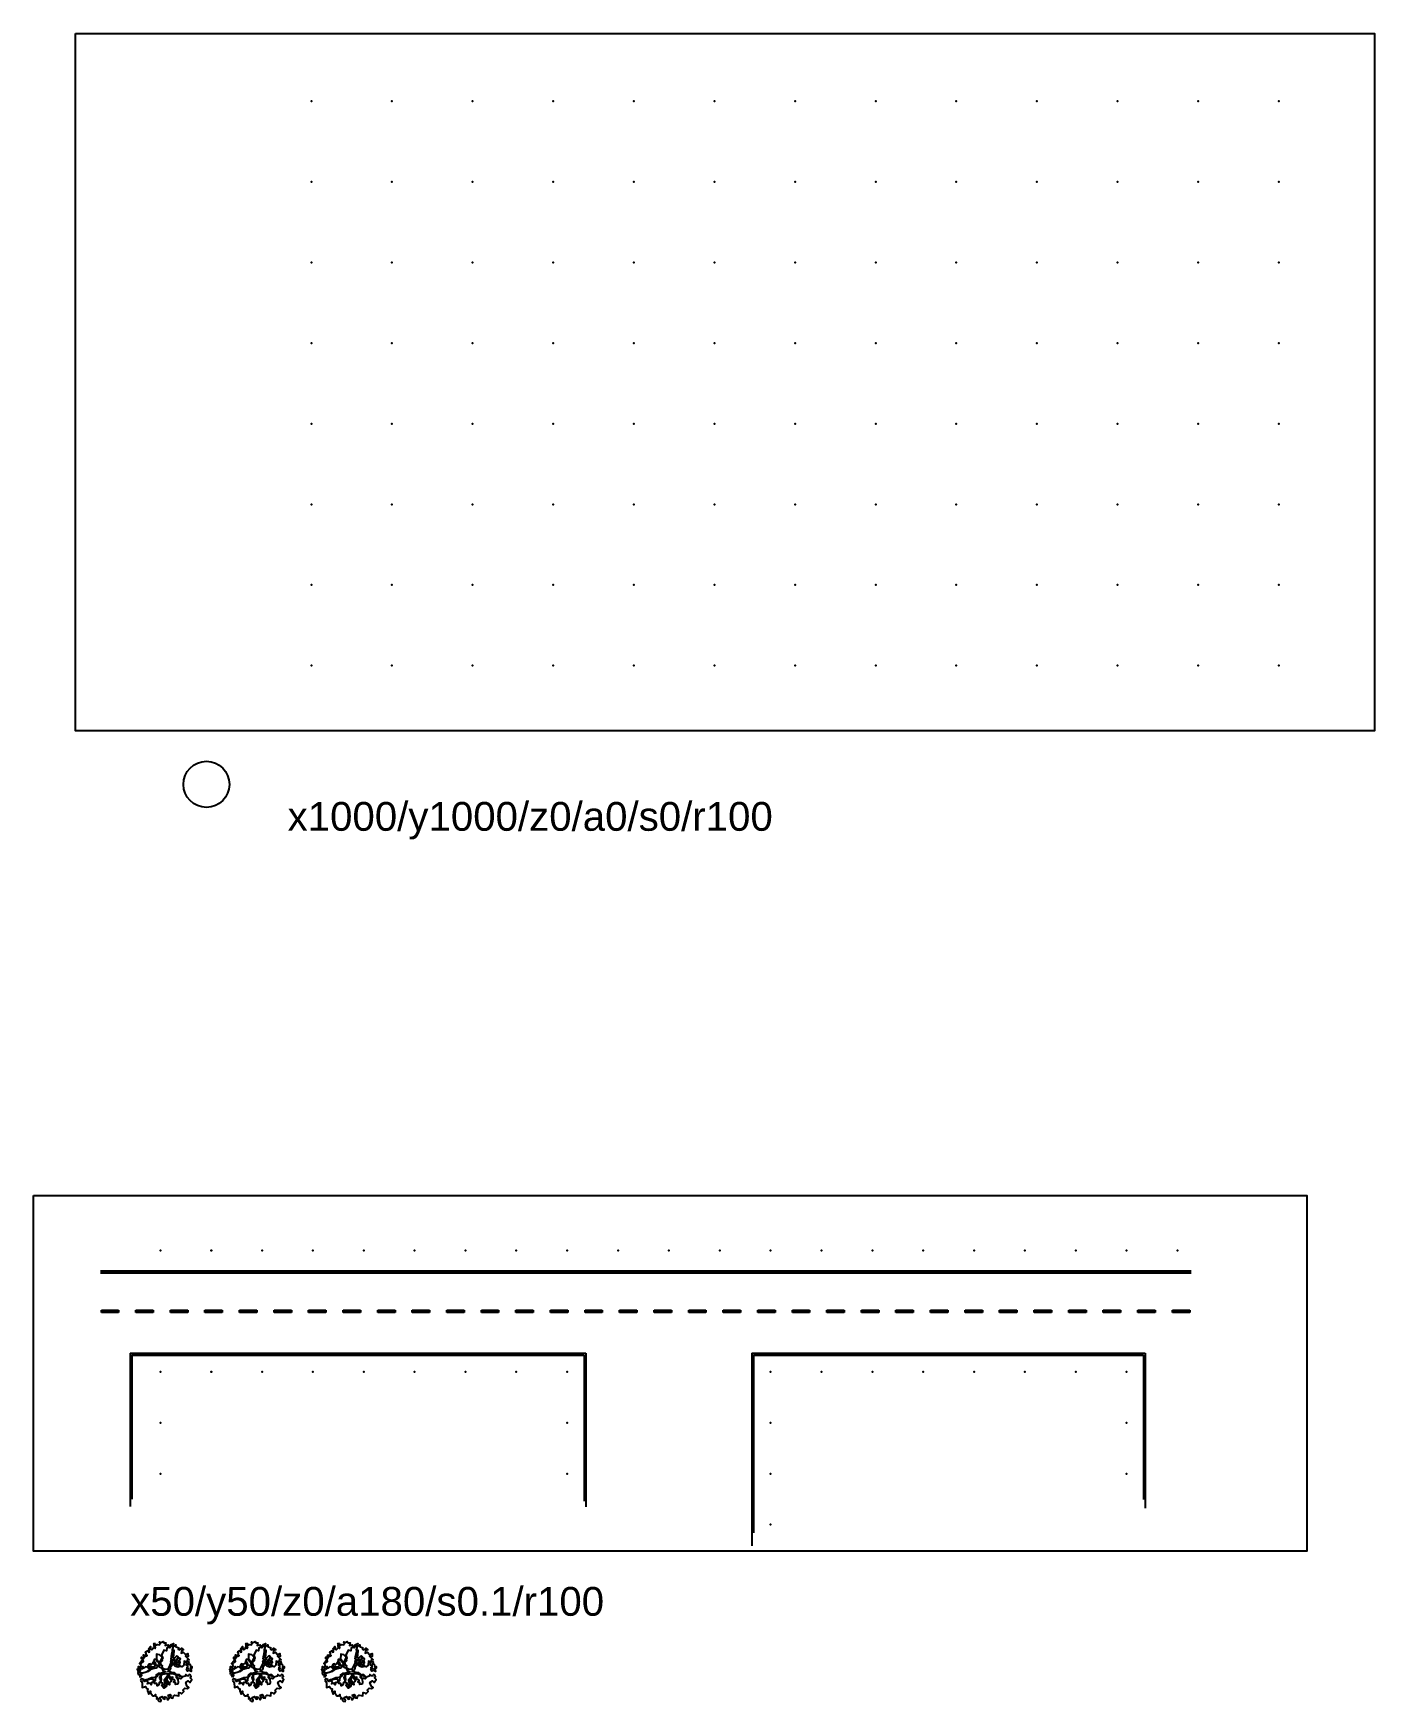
# Model space of a CAD drawing. Header units: millimetres. Extents: x -21385 to 341565, y -192336 to 174804.
# Drawn here: x -21385 to 95077, y -192336 to -47484 of the extents above; entities that cross this region are included whole.
import ezdxf

# ---------------------------------------------------------------- set-up
doc = ezdxf.new("R2010")
doc.units = ezdxf.units.MM
doc.styles.get("Standard").update_dxf_attribs({"font": 'arial.ttf'})

# ---------------------------------------------------------------- blocks, each defined once
blk = doc.blocks.new('2D Baum (4)')
at = {"color": 0, "linetype": 'ByBlock', "lineweight": -2}
for points in [[(-2181.172671, -522.187098), (-2227.162695, -253.428418), (-2319.382273, -291.754076), (-2365.372296, -145.877038), (-2304.052265, -15.330263), (-2396.032312, 15.330263), (-2327.047277, 122.881643), (-2449.926871, 161.207301), (-2350.042289, 245.763286), (-2350.042289, 414.635719), (-2173.507668, 337.984402), (-2111.948105, 476.196308), (-2165.603132, 552.847625), (-2119.613109, 645.068741), (-2257.82271, 698.964199), (-2073.623085, 906.162291), (-2004.398519, 760.285253), (-1920.083476, 844.841237), (-1966.0735, 1029.043933), (-2065.958082, 1098.269654), (-2073.623085, 1244.146692), (-1889.183929, 1128.930181), (-1858.523914, 1267.142088), (-1920.083476, 1313.132878), (-1904.513937, 1443.679652), (-1797.203882, 1420.684257), (-1781.634343, 1297.802614), (-1597.434718, 1382.358599), (-1689.654297, 1436.014521), (-1666.659285, 1543.5659), (-1720.314312, 1705.012737), (-1535.875156, 1812.324581), (-1482.220129, 1681.777807), (-1397.665554, 1705.012737), (-1397.665554, 1858.554907), (-1451.560113, 1973.771418), (-1305.685508, 2165.639246), (-1290.3555, 1966.106286), (-1182.805914, 1873.88517), (-1059.92632, 1996.766813), (-1044.596312, 2088.987929), (-890.817172, 1981.43655), (-852.492152, 2104.318193), (-1021.361769, 2234.864967), (-952.376734, 2288.520889), (-1021.361769, 2434.397927), (-883.152168, 2434.397927), (-867.82216, 2265.525494), (-675.957531, 2326.846548), (-537.74793, 2311.516284), (-460.858359, 2426.732796), (-514.513387, 2572.609834), (-383.968789, 2511.28878), (-207.434168, 2587.940097), (-138.209602, 2472.963121), (30.660016, 2465.058454), (-30.899547, 2257.860362), (222.524644, 2296.186021), (214.85964, 2196.299773), (345.404238, 2196.299773), (376.303785, 2058.087867), (261.089195, 2073.41813), (122.879594, 2012.097077), (84.315043, 1796.994318), (-130.544598, 1843.224643), (-330.313762, 1420.684257), (-238.094184, 1182.586103), (-506.848383, 1436.014521), (-775.602582, 1489.909978), (-791.172121, 1075.274259), (-990.701754, 1044.374197), (-952.376734, 890.832027), (-1036.931308, 898.497159), (-1052.261316, 760.285253), (-1159.810902, 668.064137), (-1290.3555, 506.856835), (-1328.680519, 652.733873), (-1428.565101, 629.738478), (-1582.104711, 376.31006), (-1735.64432, 383.975192), (-1904.513937, 284.088944), (-1958.408496, 414.635719), (-2035.058535, 199.772495), (-2150.273124, 261.093549), (-2242.492703, 168.872433), (-2157.938128, 69.225721), (-2280.817722, -38.325659), (-2127.278113, -107.551379), (-2134.943117, -245.763286), (-2058.293078, -353.314665)], [(429.958812, 2311.516284), (698.713011, 2419.067664), (668.052996, 2303.851153), (714.043019, 2150.308983), (890.817172, 2296.186021), (875.487164, 2173.304378), (1151.906367, 2058.087867), (1113.341816, 1927.541092), (1259.455953, 1881.550302), (1390.00055, 2004.431945), (1574.200175, 1873.88517), (1412.995562, 1819.989713), (1351.436, 1574.226427), (1551.205164, 1658.782411), (1727.739785, 1466.914583), (1935.173953, 1558.896164), (1958.168964, 1290.137483), (1727.739785, 1313.132878), (2050.388542, 1006.048538), (1873.61439, 975.388011), (1889.183929, 852.506369), (2042.723539, 821.845842), (1996.493984, 660.399005), (2127.038581, 637.40361), (2165.603132, 460.866045), (2303.812734, 414.635719), (2296.14773, 284.088944), (2142.608121, 291.754076), (2134.943117, 207.437627), (2219.25816, 153.54217), (2226.923163, -15.330263), (2073.383554, 69.225721), (1927.508949, 22.995395), (1827.624367, 207.437627), (1965.833968, 238.098154), (1842.954374, 337.984402), (1935.173953, 368.644929), (1935.173953, 506.856835), (1812.294359, 537.517362), (1842.954374, 698.964199), (1758.639332, 821.845842), (1620.190199, 875.501764), (1597.195187, 529.85223), (1428.32557, 399.305456), (1290.115968, 453.200913), (1182.566382, 668.064137), (1282.450964, 775.615516), (1251.790949, 867.836632), (1105.676812, 936.822817), (1243.886414, 967.72288), (1297.780972, 1098.269654), (1121.246351, 1167.25584), (1113.341816, 1259.476956), (982.797218, 1336.367808), (775.602582, 1144.260445), (645.057984, 1213.486165), (714.043019, 1397.688862), (744.942566, 1804.659449), (598.828429, 1881.550302), (660.387992, 2058.087867), (598.828429, 2211.630037), (475.948836, 2165.639246)], [(-2165.603132, -775.615516), (-2027.393531, -967.483344), (-2012.063523, -1390.02373), (-1743.309324, -1305.467746), (-1635.759738, -1474.340179), (-1535.875156, -1520.570505), (-1551.444695, -1697.10807), (-1436.230105, -1988.862146), (-1397.665554, -1758.668659), (-1305.685508, -1712.438333), (-1305.685508, -1873.88517), (-1105.916343, -2134.97872), (-967.706742, -2119.408921), (-852.492152, -2012.097077), (-867.82216, -2165.639246), (-729.612558, -2257.860362), (-775.602582, -2372.837338), (-629.727976, -2349.841943), (-629.727976, -2534.284175), (-568.407945, -2595.605229), (-407.203332, -2626.265756), (-376.303785, -2488.053849), (-483.853371, -2257.860362), (-276.658734, -2180.96951), (-184.439156, -2365.172206), (-46.229555, -2403.7374), (-61.559563, -2219.295168), (115.21459, -2265.525494), (145.874605, -2380.50247), (214.85964, -2480.388718), (345.404238, -2273.190626), (222.524644, -2065.752999), (399.298797, -2004.431945), (475.948836, -2157.974115), (491.518375, -2288.520889), (645.057984, -2326.846548), (683.383004, -2180.96951), (829.257609, -2065.752999), (1151.906367, -2134.97872), (1167.236375, -1819.989713), (1313.11098, -1873.88517), (1397.665554, -1958.201619), (1597.195187, -1743.09886), (1512.880144, -1628.121884), (1689.414765, -1466.675048), (1881.518925, -1489.909978), (2035.058535, -1405.353994), (1865.949386, -1251.811824), (1758.639332, -959.818213), (1973.498972, -821.606306), (2127.038581, -959.818213), (2288.482726, -691.059532), (2142.608121, -552.847625), (2242.253171, -452.961378), (2188.598144, -330.079735), (2073.383554, -268.758681), (2035.058535, -376.31006), (1889.183929, -376.31006), (1758.639332, -261.093549), (1720.074781, -414.635719), (1505.21514, -468.531176), (1336.105992, -645.068741), (1144.241363, -599.077951), (1075.016797, -668.064137), (1098.011808, -952.153081), (1067.351793, -1098.030119), (875.487164, -1128.930181), (867.82216, -959.818213), (783.267586, -967.483344), (706.378015, -906.162291), (806.262597, -798.610911), (790.93259, -744.954989), (614.397969, -698.724663), (629.727976, -514.521967), (491.518375, -522.187098), (483.61384, -844.601701), (337.739234, -959.818213), (353.069242, -1159.590708), (122.879594, -1059.70446), (91.980047, -1290.137483), (-146.114137, -1451.344784), (-330.313762, -1205.581498), (-215.099172, -1128.930181), (-230.42918, -1036.709065), (-553.077937, -959.818213), (-583.737953, -1167.25584), (-729.612558, -1267.142088), (-760.272574, -1052.039329), (-937.046726, -1059.70446), (-929.381722, -998.383407), (-1221.130933, -975.148476), (-1251.790949, -1174.920972), (-1359.340535, -1013.71367), (-1589.769714, -1075.034724), (-1489.885132, -983.053143), (-1566.774703, -860.1715), (-1528.210152, -714.054927), (-1704.984304, -744.954989), (-1789.299347, -890.832027), (-1927.74848, -821.606306), (-1889.183929, -698.724663), (-2081.288089, -660.399005)]]:
    blk.add_lwpolyline(points, close=True, dxfattribs=at)
for points in [[(-238.094184, 1182.586103), (-307.31875, 1044.374197), (-291.988742, 921.492554), (-460.858359, 752.620121), (-399.538328, 560.752292), (-284.323738, 506.856835), (-314.983754, 337.984402), (-130.544598, 230.433022), (222.524644, 207.437627), (399.298797, 529.85223), (506.848383, 737.289857), (468.283832, 790.945779), (529.843394, 1013.71367), (483.61384, 1082.939391), (514.513387, 1274.807219), (568.168414, 1512.905373), (614.397969, 1758.668659), (598.828429, 1881.550302)], [(724.381696, 1171.422064), (737.038031, 1036.709065), (622.062973, 883.166895), (537.508398, 821.845842), (568.168414, 1013.71367), (529.843394, 1113.599918), (560.50341, 1259.476956), (637.39298, 1420.684257), (637.39298, 1712.677869), (659.673193, 1849.531458)], [(-2131.092242, -176.32604), (-2012.063523, -122.881643), (-1773.969339, -76.651317), (-1543.779691, 30.660527), (-1359.340535, 153.54217), (-1082.921332, 238.098154), (-1336.345523, 122.881643), (-1512.880144, 0), (-1773.969339, -84.555984), (-2004.398519, -161.207301), (-2134.943117, -245.763286)], [(-1582.104711, 376.31006), (-1482.220129, 291.754076), (-1305.685508, 284.088944), (-1082.921332, 238.098154), (-767.937578, 322.654138), (-652.962519, 468.531176), (-414.868336, 337.984402), (-291.988742, 230.433022), (-222.764176, 69.225721), (0, 0), (-38.564551, -115.216511), (-253.424191, -138.211906), (-437.863348, -184.202697), (-629.727976, -184.202697), (-798.837125, -291.754076), (-837.162144, -499.191703), (-1029.026773, -568.177889), (-1205.800926, -560.512757), (-1528.210152, -714.054927)], [(-238.094184, 1182.586103), (-353.308773, 1128.930181), (-360.973777, 1059.70446), (-414.868336, 983.053143), (-437.863348, 890.832027), (-591.402957, 806.276043), (-683.622535, 967.72288), (-791.172121, 1075.274259), (-744.942566, 898.497159), (-614.397969, 783.280648), (-522.17839, 537.517362), (-806.502129, 506.856835), (-867.82216, 737.289857), (-1052.261316, 760.285253), (-890.817172, 522.187098), (-921.716719, 406.970587), (-1090.586336, 360.979797), (-1359.340535, 399.305456), (-1536.954615, 450.833614)], [(1467.777331, -507.613507), (1374.670543, -445.296246), (1282.450964, -345.649534), (1228.556406, -291.754076), (1151.906367, -291.754076), (1059.686789, -307.08434), (952.137203, -314.749471), (898.482176, -215.102759), (798.597594, -115.216511), (645.057984, -130.546775), (222.524644, -22.995395), (276.419203, 99.886248), (406.963801, 145.877038), (475.948836, 245.763286), (445.28882, 360.979797), (660.387992, 614.408214), (813.927601, 483.86144), (1075.016797, 406.970587), (1290.115968, 453.200913)], [(1117.255069, 1213.821582), (975.132215, 1021.378802), (883.152168, 906.162291), (798.597594, 821.845842), (729.373027, 698.964199), (614.397969, 675.729268), (552.838406, 645.068741), (575.833418, 760.285253), (622.062973, 875.501764), (783.267586, 1021.378802), (775.602582, 1144.260445)], [(1177.079638, 903.110757), (1144.241363, 821.845842), (1006.031761, 767.950384), (898.482176, 614.408214), (790.93259, 637.40361), (806.262597, 783.280648), (913.812183, 852.506369), (967.467211, 998.383407), (1121.246351, 1167.25584)], [(1259.377312, 514.61079), (1105.676812, 529.85223), (959.802207, 568.417424), (1021.361769, 729.624726), (1167.236375, 790.945779), (1217.296687, 884.122719)], [(-1528.210152, -714.054927), (-1190.470918, -645.068741), (-990.701754, -775.615516), (-1121.25032, -983.102976)], [(-1052.700068, -988.562324), (-852.492152, -767.950384), (-821.832137, -529.85223), (-660.627523, -391.640324), (-629.727976, -284.088944), (-445.528352, -215.102759), (-422.53334, -360.979797), (-506.848383, -560.512757), (-422.53334, -698.724663), (-444.339993, -985.731696)], [(-399.092964, -996.514575), (-337.978766, -668.064137), (-368.638781, -491.526572), (-353.308773, -322.414603), (-276.658734, -245.763286), (115.21459, -184.202697), (199.529633, -191.867828), (176.534621, -399.305456), (68.985035, -552.847625), (-107.549586, -760.285253), (-53.894559, -1029.043933), (-146.114137, -1451.344784)], [(-112.554548, -1428.622471), (7.665004, -959.818213), (-23.234543, -813.941175), (84.315043, -668.064137), (91.980047, -829.271438), (315.218988, -1143.166339)], [(350.055706, -1120.319916), (168.869617, -821.606306), (130.544598, -629.738478), (261.089195, -437.631114), (485.867568, -752.675375)], [(488.502787, -645.188602), (360.734246, -414.635719), (276.419203, -207.198092), (383.968789, -168.872433), (737.038031, -199.53296), (875.487164, -276.423813), (936.807195, -376.31006), (921.477187, -499.191703), (1075.016797, -668.064137)], [(1098.051592, -645.108663), (1036.691777, -599.077951), (975.132215, -483.86144), (1013.696765, -383.975192), (1144.241363, -360.979797), (1290.115968, -406.970587), (1441.457683, -535.089292)]]:
    blk.add_lwpolyline(points, dxfattribs=at)
blk = doc.blocks.new('2D Baum (8)')
blk.add_circle((0, 0), 2000)
blk = doc.blocks.new('TreePlaceHolder')
blk.add_point((0, 0))

msp = doc.modelspace()

# ---------------------------------------------------------------- linework, layer by layer
for p, q in [((-15567, -154942), (79133, -154942)), ((-15567, -155092), (79133, -155092)), ((-15483, -158335), (-13983, -158335)), ((-15483, -158535), (-15483, -158335)), ((-13983, -158535), (-15483, -158535)), ((-13983, -158335), (-13983, -158535)), ((-12483, -158335), (-10983, -158335)), ((-12483, -158535), (-12483, -158335)), ((-10983, -158535), (-12483, -158535)), ((-10983, -158335), (-10983, -158535)), ((-9483, -158335), (-7983, -158335)), ((-9483, -158535), (-9483, -158335)), ((-7983, -158535), (-9483, -158535)), ((-7983, -158335), (-7983, -158535)), ((-6483, -158335), (-4983, -158335)), ((-6483, -158535), (-6483, -158335)), ((-4983, -158535), (-6483, -158535)), ((-4983, -158335), (-4983, -158535)), ((-3483, -158335), (-1983, -158335)), ((-3483, -158535), (-3483, -158335)), ((-1983, -158535), (-3483, -158535)), ((-1983, -158335), (-1983, -158535)), ((-483, -158335), (1017, -158335)), ((-483, -158535), (-483, -158335)), ((1017, -158535), (-483, -158535)), ((1017, -158335), (1017, -158535)), ((2517, -158335), (4017, -158335)), ((2517, -158535), (2517, -158335)), ((4017, -158535), (2517, -158535)), ((4017, -158335), (4017, -158535)), ((5517, -158335), (7017, -158335)), ((5517, -158535), (5517, -158335)), ((7017, -158535), (5517, -158535)), ((7017, -158335), (7017, -158535)), ((8517, -158335), (10017, -158335)), ((8517, -158535), (8517, -158335)), ((10017, -158535), (8517, -158535)), ((10017, -158335), (10017, -158535)), ((11517, -158335), (13017, -158335)), ((11517, -158535), (11517, -158335)), ((13017, -158535), (11517, -158535)), ((13017, -158335), (13017, -158535)), ((14517, -158335), (16017, -158335)), ((14517, -158535), (14517, -158335)), ((16017, -158535), (14517, -158535)), ((16017, -158335), (16017, -158535)), ((17517, -158335), (19017, -158335)), ((17517, -158535), (17517, -158335)), ((19017, -158535), (17517, -158535)), ((19017, -158335), (19017, -158535)), ((20517, -158335), (22017, -158335)), ((20517, -158535), (20517, -158335)), ((22017, -158535), (20517, -158535)), ((22017, -158335), (22017, -158535)), ((23517, -158335), (25017, -158335)), ((23517, -158535), (23517, -158335)), ((25017, -158535), (23517, -158535)), ((25017, -158335), (25017, -158535)), ((26517, -158335), (28017, -158335)), ((26517, -158535), (26517, -158335)), ((28017, -158535), (26517, -158535)), ((28017, -158335), (28017, -158535)), ((29517, -158335), (31017, -158335)), ((29517, -158535), (29517, -158335)), ((31017, -158535), (29517, -158535)), ((31017, -158335), (31017, -158535)), ((32517, -158335), (34017, -158335)), ((32517, -158535), (32517, -158335)), ((34017, -158535), (32517, -158535)), ((34017, -158335), (34017, -158535)), ((35517, -158335), (37017, -158335)), ((35517, -158535), (35517, -158335)), ((37017, -158535), (35517, -158535)), ((37017, -158335), (37017, -158535)), ((38517, -158335), (40017, -158335)), ((38517, -158535), (38517, -158335)), ((40017, -158535), (38517, -158535)), ((40017, -158335), (40017, -158535)), ((41517, -158335), (43017, -158335)), ((41517, -158535), (41517, -158335)), ((43017, -158535), (41517, -158535)), ((43017, -158335), (43017, -158535)), ((44517, -158335), (46017, -158335)), ((44517, -158535), (44517, -158335)), ((46017, -158535), (44517, -158535)), ((46017, -158335), (46017, -158535)), ((47517, -158335), (49017, -158335)), ((47517, -158535), (47517, -158335)), ((49017, -158535), (47517, -158535)), ((49017, -158335), (49017, -158535)), ((50517, -158335), (52017, -158335)), ((50517, -158535), (50517, -158335)), ((52017, -158535), (50517, -158535)), ((52017, -158335), (52017, -158535)), ((53517, -158335), (55017, -158335)), ((53517, -158535), (53517, -158335)), ((55017, -158535), (53517, -158535)), ((55017, -158335), (55017, -158535)), ((56517, -158335), (58017, -158335)), ((56517, -158535), (56517, -158335)), ((58017, -158535), (56517, -158535)), ((58017, -158335), (58017, -158535)), ((59517, -158335), (61017, -158335)), ((59517, -158535), (59517, -158335)), ((61017, -158535), (59517, -158535)), ((61017, -158335), (61017, -158535)), ((62517, -158335), (64017, -158335)), ((62517, -158535), (62517, -158335)), ((64017, -158535), (62517, -158535)), ((64017, -158335), (64017, -158535)), ((65517, -158335), (67017, -158335)), ((65517, -158535), (65517, -158335)), ((67017, -158535), (65517, -158535)), ((67017, -158335), (67017, -158535)), ((68517, -158335), (70017, -158335)), ((68517, -158535), (68517, -158335)), ((70017, -158535), (68517, -158535)), ((70017, -158335), (70017, -158535)), ((71517, -158335), (73017, -158335)), ((71517, -158535), (71517, -158335)), ((73017, -158535), (71517, -158535)), ((73017, -158335), (73017, -158535)), ((74517, -158335), (76017, -158335)), ((74517, -158535), (74517, -158335)), ((76017, -158535), (74517, -158535)), ((76017, -158335), (76017, -158535)), ((77517, -158335), (79017, -158335)), ((77517, -158535), (77517, -158335)), ((79017, -158535), (77517, -158535)), ((79017, -158335), (79017, -158535)), ((-12977, -162092), (26589, -162092)), ((-12977, -162092), (-12977, -175379)), ((26589, -162092), (26589, -175417)), ((41008, -162092), (41008, -178801)), ((41008, -162092), (75166, -162092)), ((75166, -162092), (75166, -175531)), ((-12827, -162242), (26439, -162242)), ((-12827, -162242), (-12827, -174750)), ((26439, -162242), (26439, -174918)), ((41158, -162242), (41158, -177678)), ((41158, -162242), (75016, -162242)), ((75016, -162242), (75016, -174777))]:
    msp.add_line(p, q)
for points in [[(-17728, -47484), (95077, -47484), (95077, -108034), (-17728, -108034)], [(-21385, -148402), (89195, -148402), (89195, -179280), (-21385, -179280)]]:
    msp.add_lwpolyline(points, close=True)

# ---------------------------------------------------------------- block references
for name, p in [('TreePlaceHolder', (2753, -53378)), ('TreePlaceHolder', (9753, -53378)), ('TreePlaceHolder', (16753, -53378)), ('TreePlaceHolder', (23753, -53378)), ('TreePlaceHolder', (30753, -53378)), ('TreePlaceHolder', (37753, -53378)), ('TreePlaceHolder', (44753, -53378)), ('TreePlaceHolder', (51753, -53378)), ('TreePlaceHolder', (58753, -53378)), ('TreePlaceHolder', (65753, -53378)), ('TreePlaceHolder', (72753, -53378)), ('TreePlaceHolder', (79753, -53378)), ('TreePlaceHolder', (86753, -53378)), ('TreePlaceHolder', (2753, -60378)), ('TreePlaceHolder', (9753, -60378)), ('TreePlaceHolder', (16753, -60378)), ('TreePlaceHolder', (23753, -60378)), ('TreePlaceHolder', (30753, -60378)), ('TreePlaceHolder', (37753, -60378)), ('TreePlaceHolder', (44753, -60378)), ('TreePlaceHolder', (51753, -60378)), ('TreePlaceHolder', (58753, -60378)), ('TreePlaceHolder', (65753, -60378)), ('TreePlaceHolder', (72753, -60378)), ('TreePlaceHolder', (79753, -60378)), ('TreePlaceHolder', (86753, -60378)), ('TreePlaceHolder', (2753, -67378)), ('TreePlaceHolder', (9753, -67378)), ('TreePlaceHolder', (16753, -67378)), ('TreePlaceHolder', (23753, -67378)), ('TreePlaceHolder', (30753, -67378)), ('TreePlaceHolder', (37753, -67378)), ('TreePlaceHolder', (44753, -67378)), ('TreePlaceHolder', (51753, -67378)), ('TreePlaceHolder', (58753, -67378)), ('TreePlaceHolder', (65753, -67378)), ('TreePlaceHolder', (72753, -67378)), ('TreePlaceHolder', (79753, -67378)), ('TreePlaceHolder', (86753, -67378)), ('TreePlaceHolder', (2753, -74378)), ('TreePlaceHolder', (9753, -74378)), ('TreePlaceHolder', (16753, -74378)), ('TreePlaceHolder', (23753, -74378)), ('TreePlaceHolder', (30753, -74378)), ('TreePlaceHolder', (37753, -74378)), ('TreePlaceHolder', (44753, -74378)), ('TreePlaceHolder', (51753, -74378)), ('TreePlaceHolder', (58753, -74378)), ('TreePlaceHolder', (65753, -74378)), ('TreePlaceHolder', (72753, -74378)), ('TreePlaceHolder', (79753, -74378)), ('TreePlaceHolder', (86753, -74378)), ('TreePlaceHolder', (2753, -81378)), ('TreePlaceHolder', (9753, -81378)), ('TreePlaceHolder', (16753, -81378)), ('TreePlaceHolder', (23753, -81378)), ('TreePlaceHolder', (30753, -81378)), ('TreePlaceHolder', (37753, -81378)), ('TreePlaceHolder', (44753, -81378)), ('TreePlaceHolder', (51753, -81378)), ('TreePlaceHolder', (58753, -81378)), ('TreePlaceHolder', (65753, -81378)), ('TreePlaceHolder', (72753, -81378)), ('TreePlaceHolder', (79753, -81378)), ('TreePlaceHolder', (86753, -81378)), ('TreePlaceHolder', (2753, -88378)), ('TreePlaceHolder', (9753, -88378)), ('TreePlaceHolder', (16753, -88378)), ('TreePlaceHolder', (23753, -88378)), ('TreePlaceHolder', (30753, -88378)), ('TreePlaceHolder', (37753, -88378)), ('TreePlaceHolder', (44753, -88378)), ('TreePlaceHolder', (51753, -88378)), ('TreePlaceHolder', (58753, -88378)), ('TreePlaceHolder', (65753, -88378)), ('TreePlaceHolder', (72753, -88378)), ('TreePlaceHolder', (79753, -88378)), ('TreePlaceHolder', (86753, -88378)), ('TreePlaceHolder', (2753, -95378)), ('TreePlaceHolder', (9753, -95378)), ('TreePlaceHolder', (16753, -95378)), ('TreePlaceHolder', (23753, -95378)), ('TreePlaceHolder', (30753, -95378)), ('TreePlaceHolder', (37753, -95378)), ('TreePlaceHolder', (44753, -95378)), ('TreePlaceHolder', (51753, -95378)), ('TreePlaceHolder', (58753, -95378)), ('TreePlaceHolder', (65753, -95378)), ('TreePlaceHolder', (72753, -95378)), ('TreePlaceHolder', (79753, -95378)), ('TreePlaceHolder', (86753, -95378)), ('TreePlaceHolder', (2753, -102378)), ('TreePlaceHolder', (9753, -102378)), ('TreePlaceHolder', (16753, -102378)), ('TreePlaceHolder', (23753, -102378)), ('TreePlaceHolder', (30753, -102378)), ('TreePlaceHolder', (37753, -102378)), ('TreePlaceHolder', (44753, -102378)), ('TreePlaceHolder', (51753, -102378)), ('TreePlaceHolder', (58753, -102378)), ('TreePlaceHolder', (65753, -102378)), ('TreePlaceHolder', (72753, -102378)), ('TreePlaceHolder', (79753, -102378)), ('TreePlaceHolder', (86753, -102378)), ('2D Baum (8)', (-6362, -112691))]:
    msp.add_blockref(name, p)
at = {"rotation": 282.4595757844627}
for p in [(-10332, -153155), (-5946, -153155), (-5916, -153155), (-1530, -153155), (2886, -153155), (7302, -153155), (11718, -153155), (16134, -153155), (20550, -153155), (24966, -153155), (29382, -153155), (33798, -153155), (38214, -153155), (42631, -153155), (47047, -153155), (51463, -153155), (55879, -153155), (60295, -153155), (64711, -153155), (69127, -153155), (73543, -153155), (77959, -153155)]:
    msp.add_blockref('TreePlaceHolder', p, dxfattribs=at)
at = {"xscale": -1}
for p, rotation in [((-10332, -163714), 257.5404242155373), ((-5946, -163714), 257.5404242155373), ((-5916, -163714), 257.5404242155373), ((-1530, -163714), 257.5404242155373), ((2886, -163714), 257.5404242155373), ((7302, -163714), 257.5404242155373), ((11718, -163714), 257.5404242155373), ((16134, -163714), 257.5404242155373), ((20550, -163714), 257.5404242155373), ((24966, -163714), 167.5404242155373), ((42631, -163714), 257.5404242155373), ((47047, -163714), 257.5404242155373), ((51463, -163714), 257.5404242155373), ((55879, -163714), 257.5404242155373), ((60295, -163714), 257.5404242155373), ((64711, -163714), 257.5404242155373), ((69127, -163714), 257.5404242155373), ((73543, -163714), 257.5404242155373), ((-10332, -168130), 257.5404242155373), ((24966, -168130), 257.5404242155373), ((42631, -168130), 257.5404242155373), ((73543, -168130), 257.5404242155373), ((-10332, -172546), 257.5404242155373), ((24966, -172546), 257.5404242155373), ((42631, -172546), 257.5404242155373), ((73543, -172546), 257.5404242155373), ((42631, -176962), 257.5404242155373)]:
    msp.add_blockref('TreePlaceHolder', p, dxfattribs=dict(at, rotation=rotation))
at = {"color": 74, "true_color": 0x4f9c0d}
msp.add_blockref('2D Baum (4)', (-9916, -189710), dxfattribs=at)
at = {"color": 82, "true_color": 0x3ddf20}
msp.add_blockref('2D Baum (4)', (-1916, -189710), dxfattribs=at)
at = {"color": 95, "true_color": 0x44bb46}
msp.add_blockref('2D Baum (4)', (6084, -189710), dxfattribs=at)

# ---------------------------------------------------------------- texts
at = {"char_height": 2500, "attachment_point": 1}
for s, insert in [('x1000/y1000/z0/a0/s0/r100', (691, -114221)), ('x50/y50/z0/a180/s0.1/r100', (-12984, -182380))]:
    msp.add_mtext_dynamic_manual_height_columns(s, width=2500, gutter_width=12.5, heights=[0], dxfattribs=dict(at, insert=insert))

doc.saveas('drawing.dxf')
